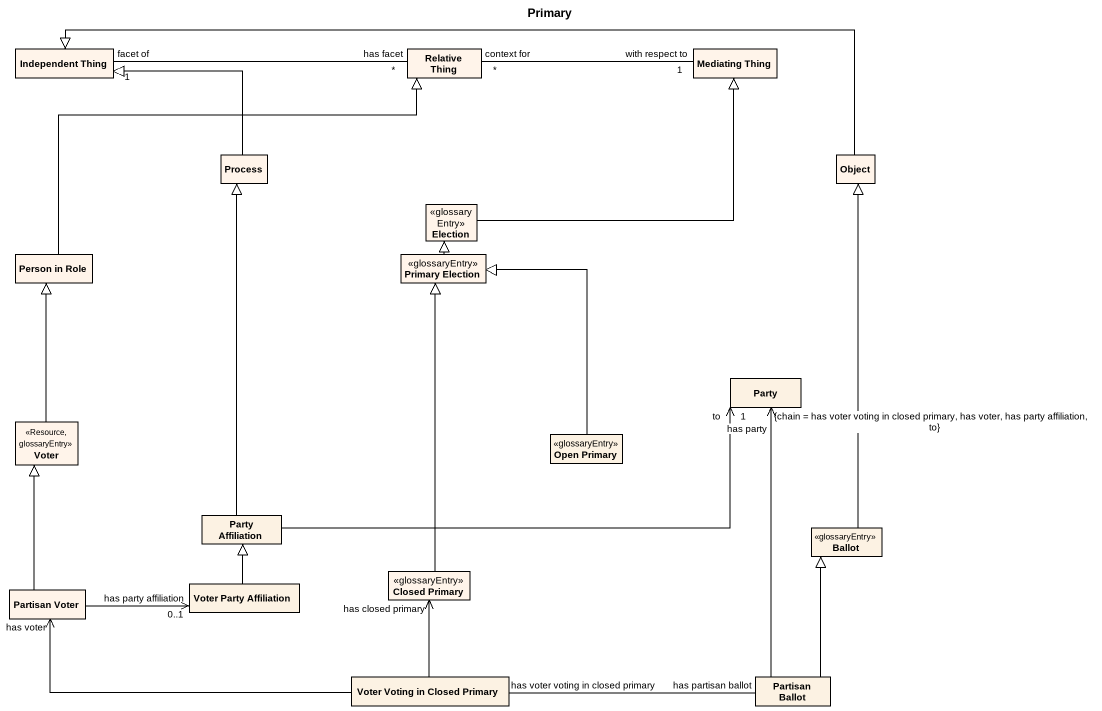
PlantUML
@startuml
title Primary
hide circle
hide empty members
class "Independent Thing" as Independent_Thing #FFF4EA
class "Relative Thing" as Relative_Thing #FFF4EA
class "Mediating Thing" as Mediating_Thing #FFF4EA
class "Process" as Process_ #FFF4EA
class "Object" as Object_ #FFF4EA
class Election <<glossaryEntry>> #FFF4EA
class "Person in Role" as Person_in_Role #FFF4EA
class "Primary Election" as Primary_Election <<glossaryEntry>> #FFF4EA
class Party
class Voter <<Resource, glossaryEntry>> #FFF4EA
class "Open Primary" as Open_Primary <<glossaryEntry>>
class "Party Affiliation" as Party_Affiliation
class Ballot <<glossaryEntry>>
class "Partisan Voter" as Partisan_Voter #FFF4EA
class "Voter Party Affiliation" as Voter_Party_Affiliation
class "Closed Primary" as Closed_Primary <<glossaryEntry>> #FFF4EA
class "Voter Voting in Closed Primary" as Voter_Voting_in_Closed
class "Partisan Ballot" as Partisan_Ballot
Independent_Thing "facet of\n1" -right- "has facet\n*" Relative_Thing
Relative_Thing "context for\n*" -right- "with respect to\n1" Mediating_Thing
Process_ -left-|> Independent_Thing
Object_ -left-|> Independent_Thing
Election -right-|> Mediating_Thing
Person_in_Role -right-|> Relative_Thing
Primary_Election -up-|> Election
Voter -up-|> Person_in_Role
Open_Primary -up-|> Primary_Election
Party_Affiliation -up-|> Process_
Party_Affiliation -right-> "to\n1" Party
Ballot -up-|> Object_
Partisan_Voter -up-|> Voter
Partisan_Voter -right-> "has party affiliation\n0..1" Voter_Party_Affiliation
Voter_Party_Affiliation -up-|> Party_Affiliation
Closed_Primary -up-|> Primary_Election
Voter_Voting_in_Closed -left-> "has voter" Partisan_Voter
Voter_Voting_in_Closed -up-> "has closed primary" Closed_Primary
Voter_Voting_in_Closed "has voter voting in closed primary" -right- "has partisan ballot" Partisan_Ballot
Partisan_Ballot -up-> "has party\n{chain = has voter voting in closed primary, has voter, has party affiliation, to}" Party
Partisan_Ballot -up-|> Ballot
@enduml
